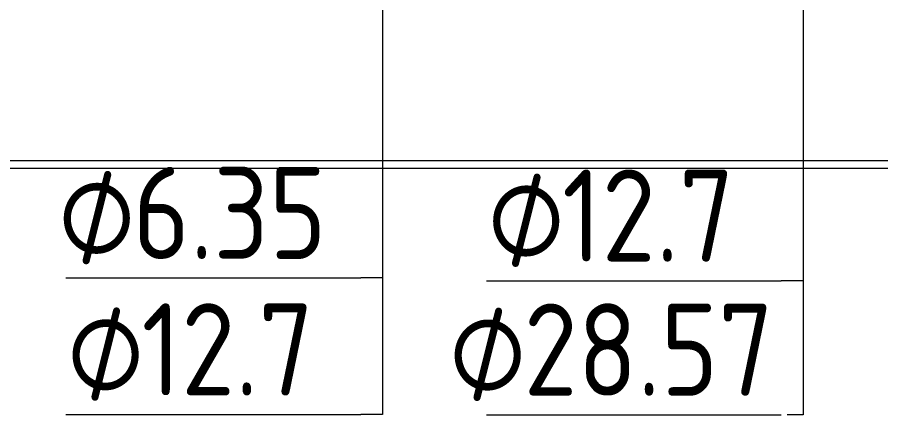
# Model space of a CAD drawing. Header units: millimetres. Extents: x -88595 to 880822, y -1054509 to -148035.
# Drawn here: x 553663 to 556005, y -248659 to -247580 of the extents above; entities that cross this region are included whole.
import ezdxf

# ---------------------------------------------------------------- set-up
doc = ezdxf.new("R2010")
doc.units = ezdxf.units.MM
for name, color, linetype, lineweight in [('Марки', 7, 'Continuous', 20), ('Оборудование', 7, 'Continuous', 18), ('Ограждение', 7, 'Continuous', 9)]:
    doc.layers.add(name, color=color, linetype=linetype, lineweight=lineweight)
doc.styles.add('$3$GOST Common_3', font='GOST_Common.ttf', dxfattribs={"width": 0.9, "height": 250})
doc.styles.add('$7$GOST Common', font='GOST_Common.ttf', dxfattribs={"width": 0.9, "height": 250})

# ---------------------------------------------------------------- blocks, each defined once
blk = doc.blocks.new('$0$ADSK_M_Трубы - Диаметр_8-160846-В_Координация_кровля ОВ3')
at = {"layer": 'Марки'}
blk.add_line((0, 0), (8, 0), dxfattribs=at)
blk = doc.blocks.new('Кровля')
at = {"layer": 'Ограждение'}
for p, q in [((552997.5, 678468.5), (576747.5, 678468.5)), ((553018.7, 678447.2), (576768.7, 678447.2))]:
    blk.add_line(p, q, dxfattribs=at)

msp = doc.modelspace()

# ---------------------------------------------------------------- linework, layer by layer
at = {"layer": 'Марки'}
for p, q in [((555794.1, -245999.9), (555794.1, -248658.7)), ((555794.1, -246044.3), (555794.1, -248295.1)), ((554653.4, -246327), (554653.4, -248287.8)), ((554653.4, -246371.4), (554653.4, -248658.1)), ((554653.4, -248287.8), (554594.4, -248287.8)), ((555794.1, -248295.1), (555735.1, -248295.1)), ((554653.4, -248658.1), (554594.4, -248658.1)), ((555794.1, -248658.7), (555750.9, -248658.7))]:
    msp.add_line(p, q, dxfattribs=at)

# ---------------------------------------------------------------- block references
at = {"layer": 'Марки', "xscale": 99.99999999999993, "yscale": 99.99999999999993, "zscale": 99.99999999999993}
for p in [(553794.4, -248287.8), (554935.1, -248295.1), (553794.4, -248658.1), (554935.1, -248658.7)]:
    msp.add_blockref('$0$ADSK_M_Трубы - Диаметр_8-160846-В_Координация_кровля ОВ3', p, dxfattribs=at)
at = {"layer": 'Оборудование', "color": 5, "true_color": 0x0000ff}
msp.add_blockref('Кровля', (-12267.3, -926437.4), dxfattribs=at)

# ---------------------------------------------------------------- texts
at = {"layer": 'Марки', "lineweight": 9, "char_height": 250, "attachment_point": 1}
for s, insert, width, style in [('6.35', (553976, -247986.3), 663.797, '$7$GOST Common'), ('12.7', (555140.6, -247993.5), 606.076, '$7$GOST Common'), ('\\fGOST Common|b0|i0|c254|p34|;\\W.9;⌀', (553773.6, -247986.3), 245.316, '$3$GOST Common_3'), ('\\fGOST Common|b0|i0|c254|p34|;\\W.9;⌀', (554938.2, -247993.5), 245.316, '$3$GOST Common_3'), ('\\fGOST Common|b0|i0|c254|p34|;\\W.9;⌀', (553797.5, -248356.5), 245.316, '$3$GOST Common_3'), ('12.7', (553999.9, -248356.5), 606.076, '$7$GOST Common'), ('\\fGOST Common|b0|i0|c254|p34|;\\W.9;⌀', (554833.8, -248357.2), 245.316, '$3$GOST Common_3'), ('28.57', (555036.2, -248357.2), 858.607, '$7$GOST Common')]:
    msp.add_mtext(s, dxfattribs=dict(at, insert=insert, width=width, style=style))

doc.saveas('drawing.dxf')
